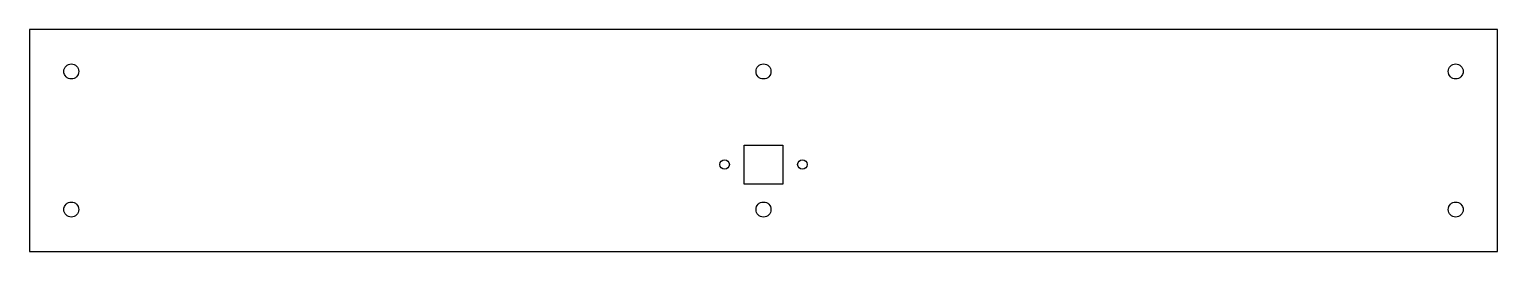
# Model space of a CAD drawing. Header units: millimetres. Extents: x -245 to 245, y 0 to 74.
import ezdxf

# ---------------------------------------------------------------- set-up
doc = ezdxf.new("R2010")
doc.units = ezdxf.units.MM
doc.layers.get('0').update_dxf_attribs({"linetype": 'CONTINUOUS'})

msp = doc.modelspace()

# ---------------------------------------------------------------- linework, layer by layer
for points in [[(-245, 74), (-245, 0), (245, 0), (245, 74)], [(6.5, 22.5), (-6.5, 22.5), (-6.5, 35.5), (6.5, 35.5)]]:
    msp.add_lwpolyline(points, close=True)
for centre, radius in [((-231, 60), 2.5), ((0, 60), 2.5), ((231, 60), 2.5), ((-13, 29), 1.6), ((13, 29), 1.6), ((-231, 14), 2.5), ((0, 14), 2.5), ((231, 14), 2.5)]:
    msp.add_circle(centre, radius)

doc.saveas('drawing.dxf')
